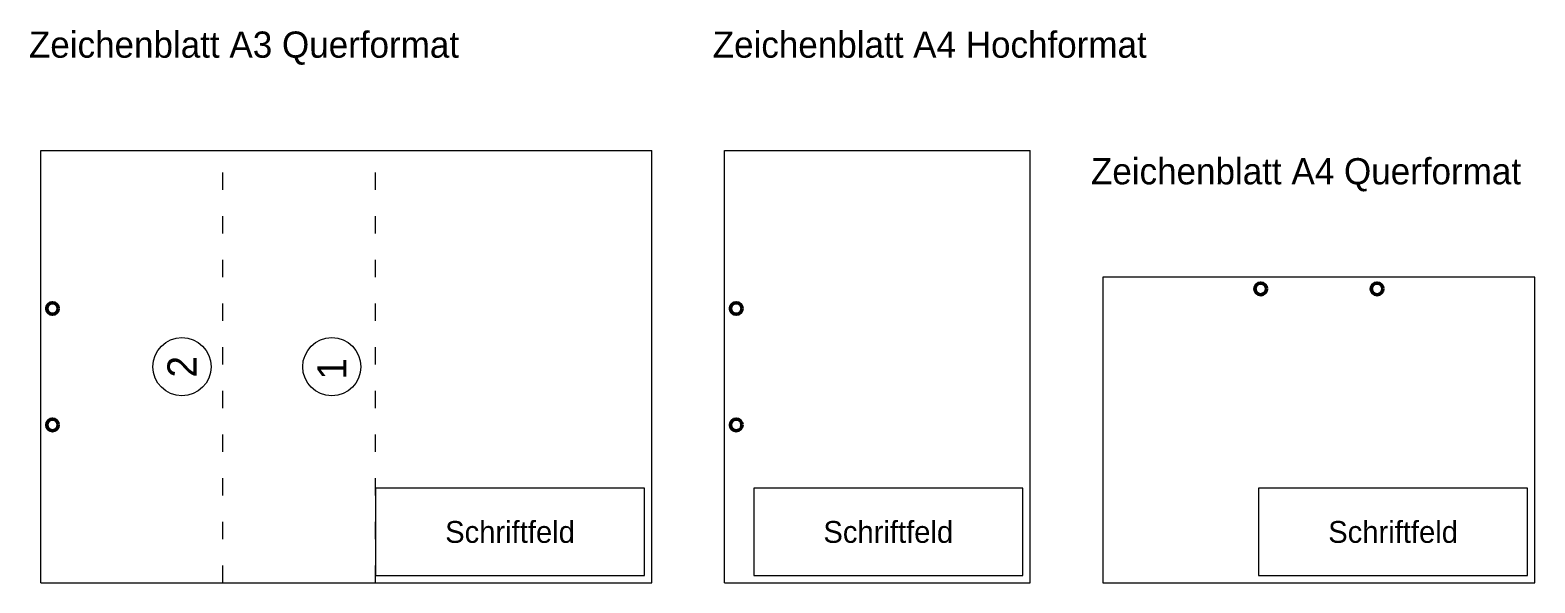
# Model space of a CAD drawing. Header units: millimetres. Extents: x -2160 to 2026, y -3062 to 969.
# Drawn here: x 984 to 2018, y -1231 to -851 of the extents above; entities that cross this region are included whole.
import ezdxf
from ezdxf.enums import TextEntityAlignment as Align

# ---------------------------------------------------------------- set-up
doc = ezdxf.new("R2010")
doc.units = ezdxf.units.MM
doc.linetypes.add('ACAD_ISO03W100', pattern=[30, 12, -18])
for name, color, linetype, lineweight, true_color in [('Blattformate', 2, 'Continuous', 5, 0xffff00), ('Faltung', 7, 'ACAD_ISO03W100', 0, 0x000000), ('Hilfe', 6, 'Continuous', 5, 0xff00ff), ('Legende', 7, 'Continuous', 5, 0x000000), ('Lochung', 94, 'Continuous', 50, 0x008000), ('Nr', 1, 'Continuous', 5, 0xff0000), ('Platzhalter PK', 1, 'Continuous', 5, 0xff0000)]:
    doc.layers.add(name, color=color, linetype=linetype, lineweight=lineweight, true_color=true_color)
doc.styles.add('textstyle218', font='')
doc.styles.add('textstyle219', font='')
doc.styles.add('textstyle231', font='')
doc.styles.add('textstyle410', font='')
doc.styles.add('textstyle411', font='')
doc.styles.add('textstyle413', font='')
doc.styles.add('textstyle424', font='')
doc.styles.add('textstyle425', font='')
doc.styles.get('textstyle218').set_extended_font_data('TGL 31034-1')
doc.styles.get('textstyle219').set_extended_font_data('TGL 31034-1')
doc.styles.get('textstyle231').set_extended_font_data('TGL 31034-1')
doc.styles.get('textstyle410').set_extended_font_data('TGL 31034-1')
doc.styles.get('textstyle411').set_extended_font_data('TGL 31034-1')
doc.styles.get('textstyle413').set_extended_font_data('TGL 31034-1')
doc.styles.get('textstyle424').set_extended_font_data('TGL 31034-1')
doc.styles.get('textstyle425').set_extended_font_data('TGL 31034-1')

msp = doc.modelspace()

# ---------------------------------------------------------------- linework, layer by layer
at = {"layer": 'Blattformate'}
for p, q in [((991.3, -1230.8), (991.3, -933.8)), ((991.3, -933.8), (1411.3, -933.8)), ((1411.3, -1230.8), (1411.3, -933.8)), ((1461.3, -1230.8), (1461.3, -933.8)), ((1461.3, -933.8), (1671.3, -933.8)), ((1671.3, -1230.8), (1671.3, -933.8)), ((2018.3, -1020.8), (1721.3, -1020.8)), ((1721.3, -1020.8), (1721.3, -1230.8)), ((2018.3, -1230.8), (2018.3, -1020.8)), ((991.3, -1230.8), (1411.3, -1230.8)), ((1461.3, -1230.8), (1671.3, -1230.8)), ((1721.3, -1230.8), (2018.3, -1230.8))]:
    msp.add_line(p, q, dxfattribs=at)
at = {"layer": 'Faltung'}
for p, q in [((1116.3, -1230.8), (1116.3, -933.8)), ((1221.3, -1230.8), (1221.3, -933.8))]:
    msp.add_line(p, q, dxfattribs=at)
at = {"layer": 'Lochung'}
for centre in [(1829.8, -1028.8), (1909.8, -1028.8), (999.3, -1042.3), (1469.3, -1042.3), (999.3, -1122.3), (1469.3, -1122.3)]:
    msp.add_circle(centre, 4, dxfattribs=at)
at = {"layer": 'Nr'}
for centre in [(1088.3, -1082.3), (1191.3, -1082.3)]:
    msp.add_circle(centre, 20, dxfattribs=at)
at = {"layer": 'Platzhalter PK'}
for p, q in [((1406.3, -1165.8), (1221.3, -1165.8)), ((1221.3, -1165.8), (1221.3, -1225.8)), ((1406.3, -1225.8), (1406.3, -1165.8)), ((1666.3, -1165.8), (1481.3, -1165.8)), ((1481.3, -1165.8), (1481.3, -1225.8)), ((1666.3, -1225.8), (1666.3, -1165.8)), ((2013.3, -1165.8), (1828.3, -1165.8)), ((1828.3, -1165.8), (1828.3, -1225.8)), ((2013.3, -1225.8), (2013.3, -1165.8)), ((1221.3, -1225.8), (1406.3, -1225.8)), ((1481.3, -1225.8), (1666.3, -1225.8)), ((1828.3, -1225.8), (2013.3, -1225.8))]:
    msp.add_line(p, q, dxfattribs=at)

# ---------------------------------------------------------------- texts
at = {"layer": 'Hilfe'}
for style, p in [('textstyle411', (1313.8, -1195.8)), ('textstyle410', (1573.8, -1195.8)), ('textstyle413', (1920.8, -1195.8))]:
    msp.add_text('Schriftfeld', height=15, dxfattribs=dict(at, style=style)).set_placement(p, align=Align.MIDDLE_CENTER)
at = {"layer": 'Legende'}
for s, style, p in [('Zeichenblatt A3 Querformat', 'textstyle219', (983.1, -852)), ('Zeichenblatt A4 Hochformat', 'textstyle218', (1453.1, -852)), ('Zeichenblatt A4 Querformat', 'textstyle231', (1713.1, -939))]:
    msp.add_text(s, height=18, dxfattribs=dict(at, style=style)).set_placement(p, align=Align.TOP_LEFT)
at = {"layer": 'Nr'}
for s, style, p in [('2', 'textstyle424', (1088.3, -1082.3)), ('1', 'textstyle425', (1191.3, -1083.7))]:
    msp.add_text(s, height=20, rotation=90, dxfattribs=dict(at, style=style)).set_placement(p, align=Align.MIDDLE_CENTER)

doc.saveas('drawing.dxf')
